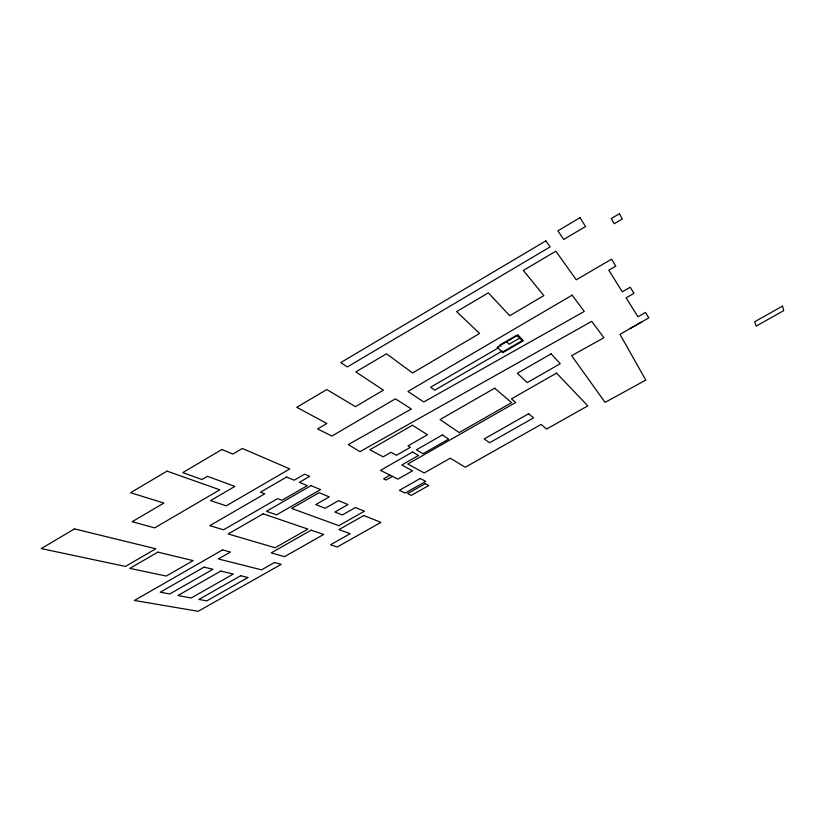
<?xml version="1.0" encoding="UTF-8"?>
<svg xmlns="http://www.w3.org/2000/svg" width="825" height="825" viewBox="0 0 825 825"><rect width="100%" height="100%" fill="white"/><g stroke="black" fill="none" stroke-linecap="round" stroke-linejoin="round"><path stroke-width="1.24" d="M516.842 335.218L499.764 345.139L501.012 346.345M498.816 347.624L430.65 387.203L434.703 390.184L502.281 351.007M519.585 338.157L509.108 344.231L506.591 341.736M502.353 352.151L522.06 340.735L517.131 335.61M641.314 322.142L619.967 334.342L645.789 380.077L605.076 402.394L571.632 355.688L603.91 337.714L591.7 321.358L359.978 451.657L348.263 444.603L411.386 408.983L395.392 398.826L331.877 436.074L317.594 428.938L326.855 423.483L296.742 407.282L326.793 389.544L355.431 406.642L383.419 390.153L355.833 371.889L386.502 353.77L412.552 372.983L479.614 333.475L456.607 311.603L488.348 292.854L509.726 315.728L543.84 295.628L523.349 270.414L555.885 251.192L576.262 279.809L611.583 259.174L615.79 266.114L608.778 270.198L622.308 291.802L630.248 287.213L633.94 293.339L626.113 297.866L637.952 316.769L645.521 312.427L648.801 317.893L630.114 328.577M390.05 475.179L383.594 478.851L386.007 480.037L392.432 476.376M338.745 525.7L364.403 511.211L355.451 507.53L342.385 514.955L334.878 512.036L348.016 504.56L338.508 500.651L325.153 508.272L315.728 504.611L329.278 496.867L319.1 492.68L291.627 508.448L338.879 525.669M580.068 217.666L557.875 230.845L563.712 239.446L585.544 226.514L580.068 217.666M545.82 240.879L340.746 362.577L347.356 366.939L550.131 246.892L545.82 240.879M167.042 471.116L130.567 492.721L163.917 503.054L132.134 521.72L154.677 527.866L219.801 489.823L167.042 471.116M74.508 528.897L41.25 548.584L125.421 566.424L155.832 548.78L74.508 528.897M619.451 213.706L611.315 218.512L614.233 223.74L622.298 218.986L619.451 213.706M221.873 449.512L182.768 472.612L201.97 479.531L207.457 476.314L234.888 486.41L210.561 500.6L226.236 505.838L289.833 468.909L242.313 448.47L232.815 454.059L221.873 449.512M572.148 295.154L407.952 391.452L423.782 401.992L584.286 311.427L572.148 295.154M518.018 335.094L497.186 347.201L502.827 352.605L523.38 340.694L518.018 335.094M286.584 477.046L260.432 492.195L264.784 493.824L209.756 525.68L223.575 529.794L277.602 498.62L281.975 500.249L307.333 485.636L299.362 482.336L309.715 476.355L304.652 474.169L294.216 480.202L286.584 477.046M157.895 552.131L129.845 568.384L166.268 576.056L193.143 560.618L157.895 552.131M412.418 425.257L369.847 449.79L383.13 456.854L391.029 452.317L396.474 455.297L410.396 447.315L407.983 445.912L427.484 434.744L412.418 425.257M311.035 485.626L266.444 511.314L276.612 514.841L320.554 489.596L311.035 485.626M263.175 513.82L228.174 533.971L275.117 547.738L307.9 529.083L263.175 513.82M551.152 353.832L517.327 373.271L527.237 382.594L560.227 363.712L551.152 353.832M494.649 388.204L440.055 419.564L459.174 432.558L511.624 402.631L494.649 388.204M222.533 549.914L134.413 600.466L198.175 611.294L281.222 564.331L274.467 562.506L261.525 569.838L218.336 558.958L230.433 552.028L222.533 549.914M204.033 567.146L160.267 592.195L169.733 593.969L213.005 569.25L204.033 567.146M412.552 452.017L380.48 470.363L397.918 479.129L412.562 470.797L401.775 465.022L418.533 455.462L412.552 452.017M442.344 434.992L416.367 449.842L423.019 453.719L448.656 439.096L442.344 434.992M556.566 373.106L511.438 398.887L515.656 402.517L407.767 464.042L424.194 472.972L450.264 458.184L465.197 467.28L541.138 424.411L546.573 429.082L587.792 405.869L556.566 373.106M220.791 571.086L177.953 595.506L191.204 597.991L233.331 574.035L220.791 571.086M311.128 530.186L271.188 552.894L284.501 556.658L323.678 534.466L311.128 530.186M240.663 575.757L198.938 599.435L206.724 600.889L248.026 577.49L240.663 575.757M528.681 413.707L484.182 438.941L489.596 442.767L533.538 417.883L528.681 413.707M420.224 478.49L399.382 490.308L405.157 493.092L425.782 481.418L420.224 478.49M363.846 515.512L338.92 529.609L350.202 533.662L330.485 544.789L337.219 546.985L380.923 522.38L363.846 515.512M425.236 483.656L407.653 493.597L411.335 495.371L428.794 485.512L425.236 483.656M782.523 306.106L754.669 321.75L756.185 326.102L783.75 310.633L782.523 306.106"/></g></svg>
